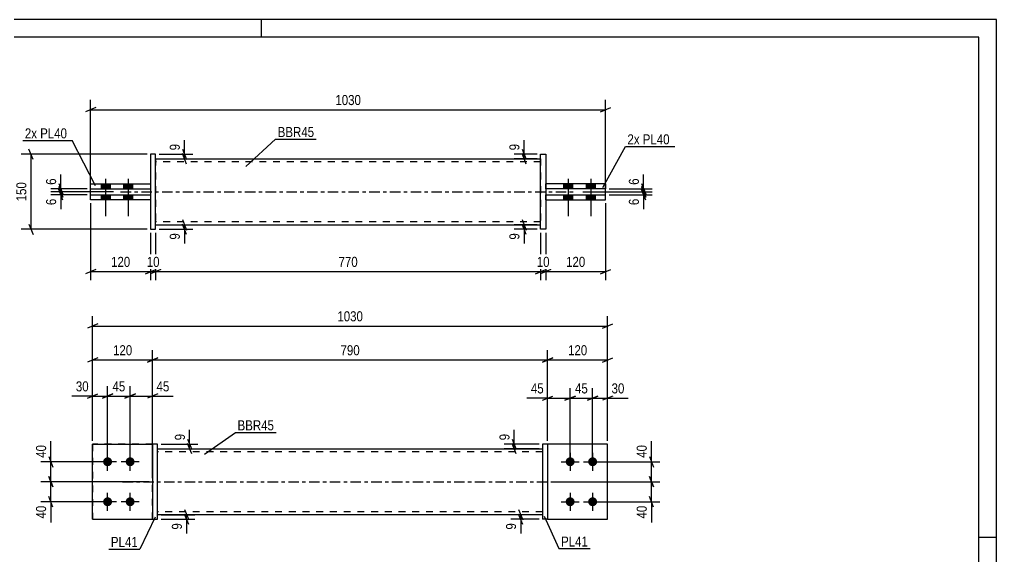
# Model space of a CAD drawing. Header units: millimetres. Extents: x 0 to 420, y 0 to 297.
# Drawn here: x 140.9 to 420, y 143.6 to 297 of the extents above; entities that cross this region are included whole.
import ezdxf

# ---------------------------------------------------------------- set-up
doc = ezdxf.new("R2010")
doc.units = ezdxf.units.MM
doc.linetypes.add('DXK_LINE_DOT2', pattern=[3.9198, 1.9599, -1.9599])
doc.linetypes.add('DXK_LINE_DOT3', pattern=[5.9187, 2.979, -0.9799, 0.9799, -0.9799])
doc.styles.add('Arial Narrow', font='ARIALN.TTF', dxfattribs={"height": 0.2})

# ---------------------------------------------------------------- blocks, each defined once
blk = doc.blocks.new('Unknown-581633246-1163')
at = {"color": 5, "linetype": 'Continuous'}
for p, q in [((420, 297), (0, 297)), ((210, 292), (210, 297)), ((420, 0), (420, 297)), ((415, 292), (5, 292)), ((415, 5), (415, 292)), ((420, 149), (415, 149))]:
    blk.add_line(p, q, dxfattribs=at)
blk = doc.blocks.new('Part-581633246-1810 - 1791')
at = {"color": 2, "linetype": 'Continuous'}
for p, q in [((180.37, 174.37), (290.36, 174.37)), ((290.36, 155.51), (180.37, 155.51))]:
    blk.add_line(p, q, dxfattribs=at)
at = {"color": 7, "linetype": 'DXK_LINE_DOT2'}
for p, q in [((180.37, 155.51), (180.37, 174.37)), ((290.36, 173.51), (180.37, 173.51)), ((290.36, 174.37), (290.36, 155.51)), ((290.36, 156.37), (180.37, 156.37))]:
    blk.add_line(p, q, dxfattribs=at)
at = {"color": 7, "linetype": 'DXK_LINE_DOT3'}
blk.add_line((170.37, 164.94), (300.36, 164.94), dxfattribs=at)
blk = doc.blocks.new('Part-581633246-1798 - 1791')
at = {"color": 7, "linetype": 'DXK_LINE_DOT2'}
for p, q in [((308.93, 175.65), (291.79, 175.65)), ((291.79, 175.65), (291.79, 154.22)), ((308.93, 154.22), (308.93, 175.65)), ((291.79, 154.22), (308.93, 154.22))]:
    blk.add_line(p, q, dxfattribs=at)
blk = doc.blocks.new('Part-581633246-1815 - 1791')
at = {"color": 2, "linetype": 'Continuous'}
for p, q in [((308.93, 175.65), (291.79, 175.65)), ((308.93, 154.22), (308.93, 175.65)), ((291.79, 154.22), (308.93, 154.22))]:
    blk.add_line(p, q, dxfattribs=at)
at = {"color": 7, "linetype": 'DXK_LINE_DOT2'}
blk.add_line((291.79, 175.65), (291.79, 154.22), dxfattribs=at)
blk = doc.blocks.new('Bolt-581633246-1799 - 1791')
at = {"linetype": 'Continuous'}
for points in [[(166.08, 169.37, -1), (166.08, 171.94, -1)], [(172.51, 169.37, -1), (172.51, 171.94, -1)], [(166.08, 157.94, -1), (166.08, 160.51, -1)], [(172.51, 157.94, -1), (172.51, 160.51, -1)]]:
    blk.add_hatch(color=1, dxfattribs=at).paths.add_polyline_path(points)
at = {"color": 1, "linetype": 'Continuous'}
for p, q in [((166.08, 168.08), (166.08, 173.22)), ((172.51, 168.08), (172.51, 173.22)), ((168.65, 170.65), (163.51, 170.65)), ((175.08, 170.65), (169.94, 170.65)), ((168.65, 159.22), (163.51, 159.22)), ((166.08, 156.65), (166.08, 161.79)), ((175.08, 159.22), (169.94, 159.22)), ((172.51, 156.65), (172.51, 161.79))]:
    blk.add_line(p, q, dxfattribs=at)
blk = doc.blocks.new('Bolt-581633246-1800 - 1791')
at = {"linetype": 'Continuous'}
for points in [[(298.21, 171.94, -1), (298.21, 169.37, -1)], [(304.64, 171.94, -1), (304.64, 169.37, -1)], [(298.21, 160.51, -1), (298.21, 157.94, -1)], [(304.64, 160.51, -1), (304.64, 157.94, -1)]]:
    blk.add_hatch(color=1, dxfattribs=at).paths.add_polyline_path(points)
at = {"color": 1, "linetype": 'Continuous'}
for p, q in [((298.21, 173.22), (298.21, 168.08)), ((304.64, 173.22), (304.64, 168.08)), ((295.64, 170.65), (300.79, 170.65)), ((302.07, 170.65), (307.21, 170.65)), ((295.64, 159.22), (300.79, 159.22)), ((298.21, 161.79), (298.21, 156.65)), ((302.07, 159.22), (307.21, 159.22)), ((304.64, 161.79), (304.64, 156.65))]:
    blk.add_line(p, q, dxfattribs=at)
blk = doc.blocks.new('Part-581633246-1820 - 1791')
at = {"color": 2, "linetype": 'Continuous'}
for p, q in [((180.37, 175.65), (178.94, 175.65)), ((178.94, 175.65), (178.94, 154.22)), ((180.37, 154.22), (180.37, 175.65)), ((178.94, 154.22), (180.37, 154.22))]:
    blk.add_line(p, q, dxfattribs=at)
blk = doc.blocks.new('Part-581633246-1825 - 1791')
at = {"color": 7, "linetype": 'DXK_LINE_DOT2'}
for p, q in [((178.94, 175.65), (161.8, 175.65)), ((161.8, 175.65), (161.8, 154.22)), ((178.94, 154.22), (178.94, 175.65)), ((161.8, 154.22), (178.94, 154.22))]:
    blk.add_line(p, q, dxfattribs=at)
blk = doc.blocks.new('Part-581633246-1830 - 1791')
at = {"color": 2, "linetype": 'Continuous'}
for p, q in [((161.8, 154.22), (161.8, 175.65)), ((161.8, 175.65), (178.94, 175.65)), ((161.8, 154.22), (178.94, 154.22))]:
    blk.add_line(p, q, dxfattribs=at)
at = {"color": 7, "linetype": 'DXK_LINE_DOT2'}
blk.add_line((178.94, 154.22), (178.94, 175.65), dxfattribs=at)
blk = doc.blocks.new('Part-581633246-1835 - 1791')
at = {"color": 2, "linetype": 'Continuous'}
for p, q in [((291.79, 175.65), (290.36, 175.65)), ((290.36, 175.65), (290.36, 154.22)), ((291.79, 175.65), (291.79, 154.22)), ((291.79, 154.22), (290.36, 154.22))]:
    blk.add_line(p, q, dxfattribs=at)
blk = doc.blocks.new('Part-581633246-2156 - 2128')
at = {"color": 2, "linetype": 'Continuous'}
for p, q in [((179.8, 257.22), (289.79, 257.22)), ((179.8, 238.36), (289.79, 238.36))]:
    blk.add_line(p, q, dxfattribs=at)
at = {"color": 7, "linetype": 'DXK_LINE_DOT2'}
for p, q in [((179.8, 257.22), (179.8, 238.36)), ((289.79, 257.22), (289.79, 238.36)), ((289.79, 256.36), (179.8, 256.36)), ((289.79, 239.22), (179.8, 239.22))]:
    blk.add_line(p, q, dxfattribs=at)
at = {"color": 7, "linetype": 'DXK_LINE_DOT3'}
blk.add_line((169.8, 247.79), (299.79, 247.79), dxfattribs=at)
blk = doc.blocks.new('Part-581633246-2140 - 2128')
at = {"color": 2, "linetype": 'Continuous'}
for p, q in [((179.8, 258.5), (178.37, 258.5)), ((178.37, 258.5), (178.37, 237.07)), ((179.8, 237.07), (179.8, 258.5)), ((178.37, 237.07), (179.8, 237.07))]:
    blk.add_line(p, q, dxfattribs=at)
blk = doc.blocks.new('Part-581633246-2150 - 2128')
at = {"color": 2, "linetype": 'Continuous'}
for p, q in [((161.23, 246.93), (178.37, 246.93)), ((161.23, 245.5), (161.23, 246.93)), ((178.37, 246.93), (178.37, 245.5)), ((178.37, 245.5), (161.23, 245.5))]:
    blk.add_line(p, q, dxfattribs=at)
blk = doc.blocks.new('Part-581633246-2134 - 2128')
at = {"color": 2, "linetype": 'Continuous'}
for p, q in [((291.22, 245.5), (291.22, 246.93)), ((291.22, 246.93), (308.36, 246.93)), ((308.36, 245.5), (308.36, 246.93)), ((291.22, 245.5), (308.36, 245.5))]:
    blk.add_line(p, q, dxfattribs=at)
blk = doc.blocks.new('Part-581633246-2139 - 2128')
at = {"color": 2, "linetype": 'Continuous'}
for p, q in [((308.36, 250.07), (291.22, 250.07)), ((291.22, 248.65), (291.22, 250.07)), ((308.36, 248.65), (291.22, 248.65)), ((308.36, 250.07), (308.36, 248.65))]:
    blk.add_line(p, q, dxfattribs=at)
blk = doc.blocks.new('Part-581633246-2145 - 2128')
at = {"color": 2, "linetype": 'Continuous'}
for p, q in [((161.23, 248.65), (161.23, 250.07)), ((161.23, 250.07), (178.37, 250.07)), ((161.23, 248.65), (178.37, 248.65)), ((178.37, 250.07), (178.37, 248.65))]:
    blk.add_line(p, q, dxfattribs=at)
blk = doc.blocks.new('Part-581633246-2151 - 2128')
at = {"color": 2, "linetype": 'Continuous'}
for p, q in [((289.79, 237.07), (289.79, 258.5)), ((289.79, 258.5), (291.22, 258.5)), ((291.22, 258.5), (291.22, 237.07)), ((291.22, 237.07), (289.79, 237.07))]:
    blk.add_line(p, q, dxfattribs=at)
blk = doc.blocks.new('Bolt-581633246-2157 - 2128')
at = {"linetype": 'Continuous'}
for points in [[(298.93, 250.07), (296.36, 250.07), (296.36, 248.65), (298.93, 248.65)], [(298.93, 250.07), (296.36, 250.07), (296.36, 248.65), (298.93, 248.65)], [(305.36, 250.07), (302.79, 250.07), (302.79, 248.65), (305.36, 248.65)], [(305.36, 250.07), (302.79, 250.07), (302.79, 248.65), (305.36, 248.65)], [(298.93, 246.93), (296.36, 246.93), (296.36, 245.5), (298.93, 245.5)], [(298.93, 246.93), (296.36, 246.93), (296.36, 245.5), (298.93, 245.5)], [(305.36, 246.93), (302.79, 246.93), (302.79, 245.5), (305.36, 245.5)], [(305.36, 246.93), (302.79, 246.93), (302.79, 245.5), (305.36, 245.5)]]:
    blk.add_hatch(color=1, dxfattribs=at).paths.add_polyline_path(points)
at = {"color": 1, "linetype": 'Continuous'}
for p, q in [((297.65, 251.5), (297.65, 240.79)), ((297.65, 251.5), (297.65, 240.79)), ((304.08, 251.5), (304.08, 240.79)), ((304.08, 251.5), (304.08, 240.79)), ((296.36, 250.07), (296.36, 248.65)), ((296.36, 250.07), (296.36, 248.65)), ((298.93, 250.07), (298.93, 248.65)), ((298.93, 250.07), (298.93, 248.65)), ((302.79, 250.07), (302.79, 248.65)), ((302.79, 250.07), (302.79, 248.65)), ((305.36, 250.07), (305.36, 248.65)), ((305.36, 250.07), (305.36, 248.65)), ((296.36, 246.93), (296.36, 245.5)), ((296.36, 246.93), (296.36, 245.5)), ((298.93, 246.93), (298.93, 245.5)), ((298.93, 246.93), (298.93, 245.5)), ((302.79, 246.93), (302.79, 245.5)), ((302.79, 246.93), (302.79, 245.5)), ((305.36, 246.93), (305.36, 245.5)), ((305.36, 246.93), (305.36, 245.5))]:
    blk.add_line(p, q, dxfattribs=at)
blk = doc.blocks.new('Bolt-581633246-2158 - 2128')
at = {"linetype": 'Continuous'}
for points in [[(164.23, 248.65), (166.8, 248.65), (166.8, 250.07), (164.23, 250.07)], [(164.23, 248.65), (166.8, 248.65), (166.8, 250.07), (164.23, 250.07)], [(170.66, 248.65), (173.23, 248.65), (173.23, 250.07), (170.66, 250.07)], [(170.66, 248.65), (173.23, 248.65), (173.23, 250.07), (170.66, 250.07)], [(164.23, 245.5), (166.8, 245.5), (166.8, 246.93), (164.23, 246.93)], [(164.23, 245.5), (166.8, 245.5), (166.8, 246.93), (164.23, 246.93)], [(170.66, 245.5), (173.23, 245.5), (173.23, 246.93), (170.66, 246.93)], [(170.66, 245.5), (173.23, 245.5), (173.23, 246.93), (170.66, 246.93)]]:
    blk.add_hatch(color=1, dxfattribs=at).paths.add_polyline_path(points)
at = {"color": 1, "linetype": 'Continuous'}
for p, q in [((165.51, 251.5), (165.51, 240.79)), ((165.51, 251.5), (165.51, 240.79)), ((171.94, 251.5), (171.94, 240.79)), ((171.94, 251.5), (171.94, 240.79)), ((164.23, 250.07), (164.23, 248.65)), ((164.23, 250.07), (164.23, 248.65)), ((166.8, 250.07), (166.8, 248.65)), ((166.8, 250.07), (166.8, 248.65)), ((170.66, 250.07), (170.66, 248.65)), ((170.66, 250.07), (170.66, 248.65)), ((173.23, 250.07), (173.23, 248.65)), ((173.23, 250.07), (173.23, 248.65)), ((164.23, 246.93), (164.23, 245.5)), ((164.23, 246.93), (164.23, 245.5)), ((166.8, 246.93), (166.8, 245.5)), ((166.8, 246.93), (166.8, 245.5)), ((170.66, 246.93), (170.66, 245.5)), ((170.66, 246.93), (170.66, 245.5)), ((173.23, 246.93), (173.23, 245.5)), ((173.23, 246.93), (173.23, 245.5))]:
    blk.add_line(p, q, dxfattribs=at)
blk = doc.blocks.new('StraightDimension-581633246-1869 - 1791')
at = {"color": 7, "linetype": 'Continuous'}
for p, q in [((177.94, 164.94), (147, 164.94)), ((149.25, 166.44), (150.45, 163.44)), ((149.85, 159.22), (149.85, 164.94)), ((165.08, 159.22), (147, 159.22)), ((150.45, 157.72), (149.25, 160.72))]:
    blk.add_line(p, q, dxfattribs=at)
at = {"color": 0}
blk.add_wipeout([(149.1, 158.7), (144.9, 158.7), (144.9, 153.84), (149.1, 153.84)], dxfattribs=at)
at = {"color": 7, "linetype": 'Continuous'}
blk.add_line((149.85, 159.22), (149.85, 153.32), dxfattribs=at)
blk.add_line((149.85, 159.22), (149.85, 153.32), dxfattribs=at)
at = {"color": 3, "style": 'Arial Narrow'}
blk.add_text('40', height=2.863, rotation=90.0002, dxfattribs=at).set_placement((148.5, 154.44))
blk = doc.blocks.new('StraightDimension-581633246-2023 - 1791')
at = {"color": 7, "linetype": 'Continuous'}
for p, q in [((161.8, 176.65), (161.8, 212.28)), ((308.93, 176.65), (308.93, 212.28)), ((163.3, 210.03), (160.3, 208.83)), ((161.8, 209.43), (308.93, 209.43)), ((307.43, 208.83), (310.43, 210.03))]:
    blk.add_line(p, q, dxfattribs=at)
at = {"color": 0}
blk.add_wipeout([(239.62, 210.18), (239.62, 214.38), (231.11, 214.38), (231.11, 210.18)], dxfattribs=at)
at = {"color": 3, "style": 'Arial Narrow'}
blk.add_text('1030', height=2.863, dxfattribs=at).set_placement((231.71, 210.78))
blk = doc.blocks.new('StraightDimension-581633246-2072 - 1791')
at = {"color": 7, "linetype": 'Continuous'}
for p, q in [((304.64, 171.65), (304.64, 191.68)), ((308.93, 176.65), (308.93, 191.68)), ((303.14, 188.23), (306.14, 189.43)), ((304.64, 188.83), (308.93, 188.83)), ((310.43, 189.43), (307.43, 188.23))]:
    blk.add_line(p, q, dxfattribs=at)
at = {"color": 0}
blk.add_wipeout([(314.31, 189.58), (314.31, 193.78), (309.45, 193.78), (309.45, 189.58)], dxfattribs=at)
at = {"color": 7, "linetype": 'Continuous'}
blk.add_line((308.93, 188.83), (314.83, 188.83), dxfattribs=at)
blk.add_line((308.93, 188.83), (314.83, 188.83), dxfattribs=at)
at = {"color": 3, "style": 'Arial Narrow'}
blk.add_text('30', height=2.863, dxfattribs=at).set_placement((310.05, 190.18))
blk = doc.blocks.new('StraightDimension-581633246-2013 - 1791')
at = {"color": 7, "linetype": 'Continuous'}
for p, q in [((292.79, 164.94), (323.84, 164.94)), ((320.84, 166.44), (322.04, 163.44)), ((321.44, 159.22), (321.44, 164.94)), ((305.64, 159.22), (323.84, 159.22)), ((322.04, 157.72), (320.84, 160.72))]:
    blk.add_line(p, q, dxfattribs=at)
at = {"color": 0}
blk.add_wipeout([(320.69, 158.7), (316.49, 158.7), (316.49, 153.84), (320.69, 153.84)], dxfattribs=at)
at = {"color": 7, "linetype": 'Continuous'}
blk.add_line((321.44, 159.22), (321.44, 153.32), dxfattribs=at)
blk.add_line((321.44, 159.22), (321.44, 153.32), dxfattribs=at)
at = {"color": 3, "style": 'Arial Narrow'}
blk.add_text('40', height=2.863, rotation=90.0002, dxfattribs=at).set_placement((320.09, 154.44))
blk = doc.blocks.new('StraightDimension-581633246-1878 - 1791')
at = {"color": 7, "linetype": 'Continuous'}
for p, q in [((165.08, 170.65), (147, 170.65)), ((149.25, 172.15), (150.45, 169.15)), ((149.85, 164.94), (149.85, 170.65)), ((177.94, 164.94), (147, 164.94)), ((150.45, 163.44), (149.25, 166.44))]:
    blk.add_line(p, q, dxfattribs=at)
at = {"color": 0}
blk.add_wipeout([(149.1, 176.03), (144.9, 176.03), (144.9, 171.18), (149.1, 171.18)], dxfattribs=at)
at = {"color": 7, "linetype": 'Continuous'}
blk.add_line((149.85, 170.65), (149.85, 176.56), dxfattribs=at)
blk.add_line((149.85, 170.65), (149.85, 176.56), dxfattribs=at)
at = {"color": 3, "style": 'Arial Narrow'}
blk.add_text('40', height=2.863, rotation=90.0002, dxfattribs=at).set_placement((148.5, 171.78))
blk = doc.blocks.new('StraightDimension-581633246-1842 - 1791')
at = {"color": 7, "linetype": 'Continuous'}
for p, q in [((281.63, 177.15), (282.83, 174.15)), ((282.83, 172.87), (281.63, 175.87)), ((289.36, 175.65), (279.38, 175.65)), ((289.36, 174.37), (279.38, 174.37)), ((282.23, 174.37), (282.23, 175.65))]:
    blk.add_line(p, q, dxfattribs=at)
at = {"color": 0}
blk.add_wipeout([(281.48, 179.21), (277.28, 179.21), (277.28, 176.18), (281.48, 176.18)], dxfattribs=at)
at = {"color": 7, "linetype": 'Continuous'}
blk.add_line((282.23, 175.65), (282.23, 179.73), dxfattribs=at)
blk.add_line((282.23, 175.65), (282.23, 179.73), dxfattribs=at)
at = {"color": 3, "style": 'Arial Narrow'}
blk.add_text('9', height=2.86, rotation=90.0002, dxfattribs=at).set_placement((280.88, 176.78))
blk = doc.blocks.new('StraightDimension-581633246-2043 - 1791')
at = {"color": 7, "linetype": 'Continuous'}
for p, q in [((291.79, 176.65), (291.79, 191.68)), ((298.21, 171.65), (298.21, 191.68)), ((290.29, 188.23), (293.29, 189.43)), ((291.79, 188.83), (298.21, 188.83)), ((299.71, 189.43), (296.71, 188.23))]:
    blk.add_line(p, q, dxfattribs=at)
at = {"color": 0}
blk.add_wipeout([(291.26, 189.58), (291.26, 193.78), (286.4, 193.78), (286.4, 189.58)], dxfattribs=at)
at = {"color": 7, "linetype": 'Continuous'}
blk.add_line((291.79, 188.83), (285.88, 188.83), dxfattribs=at)
blk.add_line((291.79, 188.83), (285.88, 188.83), dxfattribs=at)
at = {"color": 3, "style": 'Arial Narrow'}
blk.add_text('45', height=2.863, dxfattribs=at).set_placement((287, 190.18))
blk = doc.blocks.new('StraightDimension-581633246-1851 - 1791')
at = {"color": 7, "linetype": 'Continuous'}
for p, q in [((283.5, 157.01), (284.7, 154.01)), ((289.36, 155.51), (281.25, 155.51)), ((289.36, 154.22), (281.25, 154.22)), ((284.7, 152.72), (283.5, 155.72)), ((284.1, 154.22), (284.1, 155.51))]:
    blk.add_line(p, q, dxfattribs=at)
at = {"color": 0}
blk.add_wipeout([(283.35, 153.7), (279.15, 153.7), (279.15, 150.67), (283.35, 150.67)], dxfattribs=at)
at = {"color": 7, "linetype": 'Continuous'}
blk.add_line((284.1, 154.22), (284.1, 150.15), dxfattribs=at)
blk.add_line((284.1, 154.22), (284.1, 150.15), dxfattribs=at)
at = {"color": 3, "style": 'Arial Narrow'}
blk.add_text('9', height=2.86, rotation=90.0002, dxfattribs=at).set_placement((282.75, 151.27))
blk = doc.blocks.new('StraightDimension-581633246-1988 - 1791')
at = {"color": 7, "linetype": 'Continuous'}
for p, q in [((161.8, 176.65), (161.8, 202.58)), ((178.94, 165.94), (178.94, 202.58)), ((163.3, 200.33), (160.3, 199.13)), ((161.8, 199.73), (178.94, 199.73)), ((177.44, 199.13), (180.44, 200.33))]:
    blk.add_line(p, q, dxfattribs=at)
at = {"color": 0}
blk.add_wipeout([(173.71, 200.48), (173.71, 204.68), (167.03, 204.68), (167.03, 200.48)], dxfattribs=at)
at = {"color": 3, "style": 'Arial Narrow'}
blk.add_text('120', height=2.863, dxfattribs=at).set_placement((167.63, 201.08))
blk = doc.blocks.new('StraightDimension-581633246-1924 - 1791')
at = {"color": 7, "linetype": 'Continuous'}
for p, q in [((164.58, 188.81), (167.58, 190.01)), ((166.08, 171.65), (166.08, 192.26)), ((174.01, 190.01), (171.01, 188.81)), ((172.51, 171.65), (172.51, 192.26)), ((166.08, 189.41), (172.51, 189.41))]:
    blk.add_line(p, q, dxfattribs=at)
at = {"color": 0}
blk.add_wipeout([(171.72, 190.16), (171.72, 194.36), (166.87, 194.36), (166.87, 190.16)], dxfattribs=at)
at = {"color": 3, "style": 'Arial Narrow'}
blk.add_text('45', height=2.863, dxfattribs=at).set_placement((167.47, 190.76))
blk = doc.blocks.new('StraightDimension-581633246-1860 - 1791')
at = {"color": 7, "linetype": 'Continuous'}
for p, q in [((188.04, 157.01), (189.24, 154.01)), ((181.37, 155.51), (191.04, 155.51)), ((181.37, 154.22), (191.04, 154.22)), ((189.24, 152.72), (188.04, 155.72)), ((188.64, 154.22), (188.64, 155.51))]:
    blk.add_line(p, q, dxfattribs=at)
at = {"color": 0}
blk.add_wipeout([(187.89, 153.7), (183.69, 153.7), (183.69, 150.67), (187.89, 150.67)], dxfattribs=at)
at = {"color": 7, "linetype": 'Continuous'}
blk.add_line((188.64, 154.22), (188.64, 150.15), dxfattribs=at)
blk.add_line((188.64, 154.22), (188.64, 150.15), dxfattribs=at)
at = {"color": 3, "style": 'Arial Narrow'}
blk.add_text('9', height=2.86, rotation=90.0002, dxfattribs=at).set_placement((187.29, 151.27))
blk = doc.blocks.new('StraightDimension-581633246-1908 - 1791')
at = {"color": 7, "linetype": 'Continuous'}
for p, q in [((171.01, 188.81), (174.01, 190.01)), ((172.51, 171.65), (172.51, 192.26)), ((180.44, 190.01), (177.44, 188.81)), ((178.94, 176.65), (178.94, 192.26)), ((172.51, 189.41), (178.94, 189.41))]:
    blk.add_line(p, q, dxfattribs=at)
at = {"color": 0}
blk.add_wipeout([(184.32, 190.16), (184.32, 194.36), (179.46, 194.36), (179.46, 190.16)], dxfattribs=at)
at = {"color": 7, "linetype": 'Continuous'}
blk.add_line((178.94, 189.41), (184.85, 189.41), dxfattribs=at)
blk.add_line((178.94, 189.41), (184.85, 189.41), dxfattribs=at)
at = {"color": 3, "style": 'Arial Narrow'}
blk.add_text('45', height=2.863, dxfattribs=at).set_placement((180.06, 190.76))
blk = doc.blocks.new('StraightDimension-581633246-1937 - 1791')
at = {"color": 7, "linetype": 'Continuous'}
for p, q in [((160.3, 188.81), (163.3, 190.01)), ((161.8, 176.65), (161.8, 192.26)), ((167.58, 190.01), (164.58, 188.81)), ((166.08, 171.65), (166.08, 192.26)), ((161.8, 189.41), (166.08, 189.41))]:
    blk.add_line(p, q, dxfattribs=at)
at = {"color": 0}
blk.add_wipeout([(161.27, 190.16), (161.27, 194.36), (156.41, 194.36), (156.41, 190.16)], dxfattribs=at)
at = {"color": 7, "linetype": 'Continuous'}
blk.add_line((161.8, 189.41), (155.89, 189.41), dxfattribs=at)
blk.add_line((161.8, 189.41), (155.89, 189.41), dxfattribs=at)
at = {"color": 3, "style": 'Arial Narrow'}
blk.add_text('30', height=2.863, dxfattribs=at).set_placement((157.01, 190.76))
blk = doc.blocks.new('StraightDimension-581633246-2059 - 1791')
at = {"color": 7, "linetype": 'Continuous'}
for p, q in [((298.21, 171.65), (298.21, 191.68)), ((304.64, 171.65), (304.64, 191.68)), ((296.71, 188.23), (299.71, 189.43)), ((298.21, 188.83), (304.64, 188.83)), ((306.14, 189.43), (303.14, 188.23))]:
    blk.add_line(p, q, dxfattribs=at)
at = {"color": 0}
blk.add_wipeout([(303.86, 189.58), (303.86, 193.78), (299, 193.78), (299, 189.58)], dxfattribs=at)
at = {"color": 3, "style": 'Arial Narrow'}
blk.add_text('45', height=2.863, dxfattribs=at).set_placement((299.6, 190.18))
blk = doc.blocks.new('StraightDimension-581633246-1954 - 1791')
at = {"color": 7, "linetype": 'Continuous'}
for p, q in [((291.79, 176.65), (291.79, 202.58)), ((308.93, 176.65), (308.93, 202.58)), ((293.29, 200.33), (290.29, 199.13)), ((291.79, 199.73), (308.93, 199.73)), ((307.43, 199.13), (310.43, 200.33))]:
    blk.add_line(p, q, dxfattribs=at)
at = {"color": 0}
blk.add_wipeout([(303.7, 200.48), (303.7, 204.68), (297.01, 204.68), (297.01, 200.48)], dxfattribs=at)
at = {"color": 3, "style": 'Arial Narrow'}
blk.add_text('120', height=2.863, dxfattribs=at).set_placement((297.61, 201.08))
blk = doc.blocks.new('StraightDimension-581633246-1973 - 1791')
at = {"color": 7, "linetype": 'Continuous'}
for p, q in [((178.94, 165.94), (178.94, 202.58)), ((291.79, 176.65), (291.79, 202.58)), ((180.44, 200.33), (177.44, 199.13)), ((178.94, 199.73), (291.79, 199.73)), ((290.29, 199.13), (293.29, 200.33))]:
    blk.add_line(p, q, dxfattribs=at)
at = {"color": 0}
blk.add_wipeout([(238.7, 200.48), (238.7, 204.68), (232.02, 204.68), (232.02, 200.48)], dxfattribs=at)
at = {"color": 3, "style": 'Arial Narrow'}
blk.add_text('790', height=2.863, dxfattribs=at).set_placement((232.62, 201.08))
blk = doc.blocks.new('StraightDimension-581633246-2004 - 1791')
at = {"color": 7, "linetype": 'Continuous'}
for p, q in [((305.64, 170.65), (323.84, 170.65)), ((320.84, 172.15), (322.04, 169.15)), ((321.44, 164.94), (321.44, 170.65)), ((292.79, 164.94), (323.84, 164.94)), ((322.04, 163.44), (320.84, 166.44))]:
    blk.add_line(p, q, dxfattribs=at)
at = {"color": 0}
blk.add_wipeout([(320.69, 176.03), (316.49, 176.03), (316.49, 171.18), (320.69, 171.18)], dxfattribs=at)
at = {"color": 7, "linetype": 'Continuous'}
blk.add_line((321.44, 170.65), (321.44, 176.56), dxfattribs=at)
blk.add_line((321.44, 170.65), (321.44, 176.56), dxfattribs=at)
at = {"color": 3, "style": 'Arial Narrow'}
blk.add_text('40', height=2.863, rotation=90.0002, dxfattribs=at).set_placement((320.09, 171.78))
blk = doc.blocks.new('StraightDimension-581633246-2089 - 1791')
at = {"color": 7, "linetype": 'Continuous'}
for p, q in [((188.9, 177.15), (190.1, 174.15)), ((190.1, 172.87), (188.9, 175.87)), ((181.37, 175.65), (191.9, 175.65)), ((181.37, 174.37), (191.9, 174.37)), ((189.5, 174.37), (189.5, 175.65))]:
    blk.add_line(p, q, dxfattribs=at)
at = {"color": 0}
blk.add_wipeout([(188.75, 179.21), (184.55, 179.21), (184.55, 176.18), (188.75, 176.18)], dxfattribs=at)
at = {"color": 7, "linetype": 'Continuous'}
blk.add_line((189.5, 175.65), (189.5, 179.73), dxfattribs=at)
blk.add_line((189.5, 175.65), (189.5, 179.73), dxfattribs=at)
at = {"color": 3, "style": 'Arial Narrow'}
blk.add_text('9', height=2.86, rotation=90.0002, dxfattribs=at).set_placement((188.15, 176.78))
blk = doc.blocks.new('StraightDimension-581633246-2214 - 2128')
at = {"color": 7, "linetype": 'Continuous'}
for p, q in [((187.44, 260), (188.64, 257)), ((180.8, 258.5), (190.44, 258.5)), ((180.8, 257.22), (190.44, 257.22)), ((188.64, 255.72), (187.44, 258.72)), ((188.04, 257.22), (188.04, 258.5))]:
    blk.add_line(p, q, dxfattribs=at)
at = {"color": 0}
blk.add_wipeout([(187.29, 262.06), (183.09, 262.06), (183.09, 259.03), (187.29, 259.03)], dxfattribs=at)
at = {"color": 7, "linetype": 'Continuous'}
blk.add_line((188.04, 258.5), (188.04, 262.58), dxfattribs=at)
blk.add_line((188.04, 258.5), (188.04, 262.58), dxfattribs=at)
at = {"color": 3, "style": 'Arial Narrow'}
blk.add_text('9', height=2.86, rotation=90.0002, dxfattribs=at).set_placement((186.69, 259.63))
blk = doc.blocks.new('StraightDimension-581633246-2273 - 2128')
at = {"color": 7, "linetype": 'Continuous'}
for p, q in [((179.8, 236.07), (179.8, 222.58)), ((289.79, 236.07), (289.79, 222.58)), ((181.3, 225.58), (178.3, 224.38)), ((179.8, 224.98), (289.79, 224.98)), ((288.29, 224.38), (291.29, 225.58))]:
    blk.add_line(p, q, dxfattribs=at)
at = {"color": 0}
blk.add_wipeout([(238.14, 225.73), (238.14, 229.93), (231.45, 229.93), (231.45, 225.73)], dxfattribs=at)
at = {"color": 3, "style": 'Arial Narrow'}
blk.add_text('770', height=2.863, dxfattribs=at).set_placement((232.05, 226.33))
blk = doc.blocks.new('StraightDimension-581633246-2162 - 2128')
at = {"color": 7, "linetype": 'Continuous'}
for p, q in [((160.23, 248.65), (149.86, 248.65)), ((152.11, 250.15), (153.31, 247.15)), ((153.31, 246.29), (152.11, 249.29)), ((152.71, 247.79), (152.71, 248.65)), ((167.73, 247.79), (149.86, 247.79))]:
    blk.add_line(p, q, dxfattribs=at)
at = {"color": 0}
blk.add_wipeout([(151.96, 252.2), (147.76, 252.2), (147.76, 249.17), (151.96, 249.17)], dxfattribs=at)
at = {"color": 7, "linetype": 'Continuous'}
blk.add_line((152.71, 248.65), (152.71, 252.72), dxfattribs=at)
blk.add_line((152.71, 248.65), (152.71, 252.72), dxfattribs=at)
at = {"color": 3, "style": 'Arial Narrow'}
blk.add_text('6', height=2.86, rotation=90.0002, dxfattribs=at).set_placement((151.36, 249.77))
blk = doc.blocks.new('StraightDimension-581633246-2174 - 2128')
at = {"color": 7, "linetype": 'Continuous'}
for p, q in [((152.11, 249.29), (153.31, 246.29)), ((153.31, 245.43), (152.11, 248.43)), ((167.73, 247.79), (149.86, 247.79)), ((160.23, 246.93), (149.86, 246.93)), ((152.71, 246.93), (152.71, 247.79))]:
    blk.add_line(p, q, dxfattribs=at)
at = {"color": 0}
blk.add_wipeout([(151.96, 246.41), (147.76, 246.41), (147.76, 243.38), (151.96, 243.38)], dxfattribs=at)
at = {"color": 7, "linetype": 'Continuous'}
blk.add_line((152.71, 246.93), (152.71, 242.85), dxfattribs=at)
blk.add_line((152.71, 246.93), (152.71, 242.85), dxfattribs=at)
at = {"color": 3, "style": 'Arial Narrow'}
blk.add_text('6', height=2.86, rotation=90.0002, dxfattribs=at).set_placement((151.36, 243.98))
blk = doc.blocks.new('StraightDimension-581633246-2185 - 2128')
at = {"color": 7, "linetype": 'Continuous'}
for p, q in [((284.46, 260), (285.66, 257)), ((288.79, 258.5), (282.21, 258.5)), ((288.79, 257.22), (282.21, 257.22)), ((285.66, 255.72), (284.46, 258.72)), ((285.06, 257.22), (285.06, 258.5))]:
    blk.add_line(p, q, dxfattribs=at)
at = {"color": 0}
blk.add_wipeout([(284.31, 262.06), (280.11, 262.06), (280.11, 259.03), (284.31, 259.03)], dxfattribs=at)
at = {"color": 7, "linetype": 'Continuous'}
blk.add_line((285.06, 258.5), (285.06, 262.58), dxfattribs=at)
blk.add_line((285.06, 258.5), (285.06, 262.58), dxfattribs=at)
at = {"color": 3, "style": 'Arial Narrow'}
blk.add_text('9', height=2.86, rotation=90.0002, dxfattribs=at).set_placement((283.71, 259.63))
blk = doc.blocks.new('StraightDimension-581633246-2196 - 2128')
at = {"color": 7, "linetype": 'Continuous'}
for p, q in [((309.36, 248.65), (321.6, 248.65)), ((318.6, 250.15), (319.8, 247.15)), ((319.8, 246.29), (318.6, 249.29)), ((319.2, 247.79), (319.2, 248.65)), ((301.86, 247.79), (321.6, 247.79))]:
    blk.add_line(p, q, dxfattribs=at)
at = {"color": 0}
blk.add_wipeout([(318.45, 252.2), (314.25, 252.2), (314.25, 249.17), (318.45, 249.17)], dxfattribs=at)
at = {"color": 7, "linetype": 'Continuous'}
blk.add_line((319.2, 248.65), (319.2, 252.72), dxfattribs=at)
blk.add_line((319.2, 248.65), (319.2, 252.72), dxfattribs=at)
at = {"color": 3, "style": 'Arial Narrow'}
blk.add_text('6', height=2.86, rotation=90.0002, dxfattribs=at).set_placement((317.85, 249.77))
blk = doc.blocks.new('StraightDimension-581633246-2205 - 2128')
at = {"color": 7, "linetype": 'Continuous'}
for p, q in [((318.6, 249.29), (319.8, 246.29)), ((319.8, 245.43), (318.6, 248.43)), ((301.86, 247.79), (321.6, 247.79)), ((309.36, 246.93), (321.6, 246.93)), ((319.2, 246.93), (319.2, 247.79))]:
    blk.add_line(p, q, dxfattribs=at)
at = {"color": 0}
blk.add_wipeout([(318.45, 246.41), (314.25, 246.41), (314.25, 243.38), (318.45, 243.38)], dxfattribs=at)
at = {"color": 7, "linetype": 'Continuous'}
blk.add_line((319.2, 246.93), (319.2, 242.85), dxfattribs=at)
blk.add_line((319.2, 246.93), (319.2, 242.85), dxfattribs=at)
at = {"color": 3, "style": 'Arial Narrow'}
blk.add_text('6', height=2.86, rotation=90.0002, dxfattribs=at).set_placement((317.85, 243.98))
blk = doc.blocks.new('StraightDimension-581633246-2225 - 2128')
at = {"color": 7, "linetype": 'Continuous'}
for p, q in [((288.79, 238.36), (282.21, 238.36)), ((284.46, 239.86), (285.66, 236.86)), ((285.66, 235.57), (284.46, 238.57)), ((285.06, 237.07), (285.06, 238.36)), ((288.79, 237.07), (282.21, 237.07))]:
    blk.add_line(p, q, dxfattribs=at)
at = {"color": 0}
blk.add_wipeout([(284.31, 236.55), (280.11, 236.55), (280.11, 233.52), (284.31, 233.52)], dxfattribs=at)
at = {"color": 7, "linetype": 'Continuous'}
blk.add_line((285.06, 237.07), (285.06, 233), dxfattribs=at)
blk.add_line((285.06, 237.07), (285.06, 233), dxfattribs=at)
at = {"color": 3, "style": 'Arial Narrow'}
blk.add_text('9', height=2.86, rotation=90.0002, dxfattribs=at).set_placement((283.71, 234.12))
blk = doc.blocks.new('StraightDimension-581633246-2235 - 2128')
at = {"color": 7, "linetype": 'Continuous'}
for p, q in [((308.36, 244.5), (308.36, 222.58)), ((291.22, 236.07), (291.22, 222.58)), ((292.72, 225.58), (289.72, 224.38)), ((291.22, 224.98), (308.36, 224.98)), ((306.86, 224.38), (309.86, 225.58))]:
    blk.add_line(p, q, dxfattribs=at)
at = {"color": 0}
blk.add_wipeout([(303.13, 225.73), (303.13, 229.93), (296.45, 229.93), (296.45, 225.73)], dxfattribs=at)
at = {"color": 3, "style": 'Arial Narrow'}
blk.add_text('120', height=2.863, dxfattribs=at).set_placement((297.05, 226.33))
blk = doc.blocks.new('StraightDimension-581633246-2245 - 2128')
at = {"color": 7, "linetype": 'Continuous'}
for p, q in [((289.79, 236.07), (289.79, 222.58)), ((291.22, 236.07), (291.22, 222.58)), ((288.29, 224.38), (291.29, 225.58)), ((292.72, 225.58), (289.72, 224.38)), ((289.79, 224.98), (291.22, 224.98))]:
    blk.add_line(p, q, dxfattribs=at)
at = {"color": 0}
blk.add_wipeout([(292.93, 225.73), (292.93, 229.93), (288.08, 229.93), (288.08, 225.73)], dxfattribs=at)
at = {"color": 3, "style": 'Arial Narrow'}
blk.add_text('10', height=2.863, dxfattribs=at).set_placement((288.68, 226.33))
blk = doc.blocks.new('StraightDimension-581633246-2254 - 2128')
at = {"color": 7, "linetype": 'Continuous'}
for p, q in [((161.23, 244.5), (161.23, 222.58)), ((178.37, 236.07), (178.37, 222.58)), ((162.73, 225.58), (159.73, 224.38)), ((161.23, 224.98), (178.37, 224.98)), ((176.87, 224.38), (179.87, 225.58))]:
    blk.add_line(p, q, dxfattribs=at)
at = {"color": 0}
blk.add_wipeout([(173.14, 225.73), (173.14, 229.93), (166.46, 229.93), (166.46, 225.73)], dxfattribs=at)
at = {"color": 3, "style": 'Arial Narrow'}
blk.add_text('120', height=2.863, dxfattribs=at).set_placement((167.06, 226.33))
blk = doc.blocks.new('StraightDimension-581633246-2264 - 2128')
at = {"color": 7, "linetype": 'Continuous'}
for p, q in [((178.37, 236.07), (178.37, 222.58)), ((179.8, 236.07), (179.8, 222.58)), ((176.87, 224.38), (179.87, 225.58)), ((181.3, 225.58), (178.3, 224.38)), ((178.37, 224.98), (179.8, 224.98))]:
    blk.add_line(p, q, dxfattribs=at)
at = {"color": 0}
blk.add_wipeout([(181.51, 225.73), (181.51, 229.93), (176.66, 229.93), (176.66, 225.73)], dxfattribs=at)
at = {"color": 3, "style": 'Arial Narrow'}
blk.add_text('10', height=2.863, dxfattribs=at).set_placement((177.26, 226.33))
blk = doc.blocks.new('StraightDimension-581633246-2282 - 2128')
at = {"color": 7, "linetype": 'Continuous'}
for p, q in [((161.23, 246.5), (161.23, 274.07)), ((308.36, 246.5), (308.36, 274.07)), ((162.73, 271.82), (159.73, 270.62)), ((161.23, 271.22), (308.36, 271.22)), ((306.86, 270.62), (309.86, 271.82))]:
    blk.add_line(p, q, dxfattribs=at)
at = {"color": 0}
blk.add_wipeout([(239.05, 271.97), (239.05, 276.17), (230.54, 276.17), (230.54, 271.97)], dxfattribs=at)
at = {"color": 3, "style": 'Arial Narrow'}
blk.add_text('1030', height=2.863, dxfattribs=at).set_placement((231.14, 272.57))
blk = doc.blocks.new('StraightDimension-581633246-2293 - 2128')
at = {"color": 7, "linetype": 'Continuous'}
for p, q in [((144.81, 257), (143.61, 260)), ((177.37, 258.5), (141.36, 258.5)), ((144.21, 237.07), (144.21, 258.5)), ((143.61, 238.57), (144.81, 235.57)), ((177.37, 237.07), (141.36, 237.07))]:
    blk.add_line(p, q, dxfattribs=at)
at = {"color": 0}
blk.add_wipeout([(143.46, 251.13), (139.26, 251.13), (139.26, 244.45), (143.46, 244.45)], dxfattribs=at)
at = {"color": 3, "style": 'Arial Narrow'}
blk.add_text('150', height=2.863, rotation=90.0002, dxfattribs=at).set_placement((142.86, 245.05))
blk = doc.blocks.new('StraightDimension-581633246-2304 - 2128')
at = {"color": 7, "linetype": 'Continuous'}
for p, q in [((180.8, 238.36), (190.44, 238.36)), ((187.44, 239.86), (188.64, 236.86)), ((188.64, 235.57), (187.44, 238.57)), ((188.04, 237.07), (188.04, 238.36)), ((180.8, 237.07), (190.44, 237.07))]:
    blk.add_line(p, q, dxfattribs=at)
at = {"color": 0}
blk.add_wipeout([(187.29, 236.55), (183.09, 236.55), (183.09, 233.52), (187.29, 233.52)], dxfattribs=at)
at = {"color": 7, "linetype": 'Continuous'}
blk.add_line((188.04, 237.07), (188.04, 233), dxfattribs=at)
blk.add_line((188.04, 237.07), (188.04, 233), dxfattribs=at)
at = {"color": 3, "style": 'Arial Narrow'}
blk.add_text('9', height=2.86, rotation=90.0002, dxfattribs=at).set_placement((186.69, 234.12))
blk = doc.blocks.new('Mark-581633246-1806 - 1791')
at = {"color": 0}
blk.add_wipeout([(213.61, 179.62), (213.61, 182.62), (203.2, 182.62), (203.2, 179.62)], dxfattribs=at)
blk.add_wipeout([(213.61, 179.62), (213.61, 182.62), (203.2, 182.62), (203.2, 179.62)], dxfattribs=at)
at = {"color": 30, "linetype": 'Continuous'}
for p, q in [((193.78, 172.79), (202.6, 179.02)), ((202.6, 179.02), (214.21, 179.02))]:
    blk.add_line(p, q, dxfattribs=at)
at = {"color": 3, "style": 'Arial Narrow'}
blk.add_text('BBR45', height=2.863, dxfattribs=at).set_placement((203.2, 179.62))
blk = doc.blocks.new('Mark-581633246-1816 - 1791')
at = {"color": 0}
blk.add_wipeout([(174.69, 146.29), (174.69, 149.29), (167.01, 149.29), (167.01, 146.29)], dxfattribs=at)
blk.add_wipeout([(174.69, 146.29), (174.69, 149.29), (167.01, 149.29), (167.01, 146.29)], dxfattribs=at)
at = {"color": 30, "linetype": 'Continuous'}
for p in [(179.7, 154.84), (166.41, 145.69)]:
    blk.add_line(p, (175.29, 145.69), dxfattribs=at)
at = {"color": 3, "style": 'Arial Narrow'}
blk.add_text('PL41', height=2.863, dxfattribs=at).set_placement((167.01, 146.29))
blk = doc.blocks.new('Mark-581633246-1831 - 1791')
at = {"color": 0}
blk.add_wipeout([(303.29, 146.43), (303.29, 149.43), (295.62, 149.43), (295.62, 146.43)], dxfattribs=at)
blk.add_wipeout([(303.29, 146.43), (303.29, 149.43), (295.62, 149.43), (295.62, 146.43)], dxfattribs=at)
at = {"color": 30, "linetype": 'Continuous'}
for p, q in [((290.79, 155.09), (295.02, 145.83)), ((295.02, 145.83), (303.89, 145.83))]:
    blk.add_line(p, q, dxfattribs=at)
at = {"color": 3, "style": 'Arial Narrow'}
blk.add_text('PL41', height=2.863, dxfattribs=at).set_placement((295.62, 146.43))
blk = doc.blocks.new('Mark-581633246-2152 - 2128')
at = {"color": 0}
blk.add_wipeout([(225.08, 263.43), (225.08, 266.43), (214.67, 266.43), (214.67, 263.43)], dxfattribs=at)
blk.add_wipeout([(225.08, 263.43), (225.08, 266.43), (214.67, 266.43), (214.67, 263.43)], dxfattribs=at)
at = {"color": 30, "linetype": 'Continuous'}
for p, q in [((205.59, 255), (214.07, 262.83)), ((214.07, 262.83), (225.68, 262.83))]:
    blk.add_line(p, q, dxfattribs=at)
at = {"color": 3, "style": 'Arial Narrow'}
blk.add_text('BBR45', height=2.863, dxfattribs=at).set_placement((214.67, 263.43))
blk = doc.blocks.new('MarkSet-581633246-2335 - 2128')
at = {"color": 30, "linetype": 'Continuous'}
blk.add_line((162.61, 249.45), (155.99, 262.45), dxfattribs=at)
at = {"color": 0}
blk.add_wipeout([(145.91, 263.05), (145.91, 266.05), (142.44, 266.05), (142.44, 263.05)], dxfattribs=at)
blk.add_wipeout([(145.91, 263.05), (145.91, 266.05), (142.44, 266.05), (142.44, 263.05)], dxfattribs=at)
blk.add_wipeout([(154.49, 263.05), (154.49, 266.05), (146.81, 266.05), (146.81, 263.05)], dxfattribs=at)
blk.add_wipeout([(154.49, 263.05), (154.49, 266.05), (146.81, 266.05), (146.81, 263.05)], dxfattribs=at)
at = {"color": 30, "linetype": 'Continuous'}
blk.add_line((141.84, 262.45), (155.99, 262.45), dxfattribs=at)
at = {"color": 3, "style": 'Arial Narrow'}
for s, p in [('2x', (142.44, 263.05)), ('PL40', (146.81, 263.05))]:
    blk.add_text(s, height=2.863, dxfattribs=at).set_placement(p)
blk = doc.blocks.new('MarkSet-581633246-2341 - 2128')
at = {"color": 0}
blk.add_wipeout([(318.05, 261.34), (318.05, 264.34), (314.58, 264.34), (314.58, 261.34)], dxfattribs=at)
blk.add_wipeout([(318.05, 261.34), (318.05, 264.34), (314.58, 264.34), (314.58, 261.34)], dxfattribs=at)
at = {"color": 30, "linetype": 'Continuous'}
blk.add_line((307.56, 248.97), (313.98, 260.74), dxfattribs=at)
at = {"color": 0}
blk.add_wipeout([(326.63, 261.34), (326.63, 264.34), (318.95, 264.34), (318.95, 261.34)], dxfattribs=at)
blk.add_wipeout([(326.63, 261.34), (326.63, 264.34), (318.95, 264.34), (318.95, 261.34)], dxfattribs=at)
at = {"color": 30, "linetype": 'Continuous'}
blk.add_line((313.98, 260.74), (328.13, 260.74), dxfattribs=at)
at = {"color": 3, "style": 'Arial Narrow'}
for s, p in [('2x', (314.58, 261.34)), ('PL40', (318.95, 261.34))]:
    blk.add_text(s, height=2.863, dxfattribs=at).set_placement(p)

msp = doc.modelspace()

# ---------------------------------------------------------------- block references
for name in ['Unknown-581633246-1163', 'Part-581633246-2156 - 2128', 'Part-581633246-2140 - 2128', 'Part-581633246-2151 - 2128', 'Bolt-581633246-2158 - 2128', 'Bolt-581633246-2157 - 2128', 'Part-581633246-2145 - 2128', 'Part-581633246-2139 - 2128', 'Part-581633246-2150 - 2128', 'Part-581633246-2134 - 2128', 'Part-581633246-1825 - 1791', 'Part-581633246-1830 - 1791', 'Bolt-581633246-1799 - 1791', 'Part-581633246-1810 - 1791', 'Part-581633246-1820 - 1791', 'Part-581633246-1835 - 1791', 'Part-581633246-1798 - 1791', 'Part-581633246-1815 - 1791', 'Bolt-581633246-1800 - 1791']:
    msp.add_blockref(name, (0, 0))

# ---------------------------------------------------------------- next in the draw order: block references
for name in ['StraightDimension-581633246-2214 - 2128', 'StraightDimension-581633246-2185 - 2128', 'StraightDimension-581633246-2162 - 2128', 'StraightDimension-581633246-2196 - 2128', 'StraightDimension-581633246-2273 - 2128', 'StraightDimension-581633246-2023 - 1791', 'StraightDimension-581633246-1869 - 1791', 'StraightDimension-581633246-2013 - 1791', 'StraightDimension-581633246-1860 - 1791', 'StraightDimension-581633246-1851 - 1791']:
    msp.add_blockref(name, (0, 0))

# ---------------------------------------------------------------- next in the draw order: block references
for name in ['StraightDimension-581633246-2174 - 2128', 'StraightDimension-581633246-2205 - 2128', 'StraightDimension-581633246-2225 - 2128', 'StraightDimension-581633246-2072 - 1791', 'StraightDimension-581633246-1842 - 1791', 'StraightDimension-581633246-1878 - 1791', 'Mark-581633246-1816 - 1791', 'Mark-581633246-1831 - 1791']:
    msp.add_blockref(name, (0, 0))

# ---------------------------------------------------------------- next in the draw order: block references
for name in ['StraightDimension-581633246-2282 - 2128', 'StraightDimension-581633246-2254 - 2128', 'StraightDimension-581633246-2235 - 2128', 'StraightDimension-581633246-1988 - 1791', 'StraightDimension-581633246-2043 - 1791']:
    msp.add_blockref(name, (0, 0))

# ---------------------------------------------------------------- next in the draw order: block references
for name in ['Mark-581633246-2152 - 2128', 'MarkSet-581633246-2341 - 2128', 'StraightDimension-581633246-2264 - 2128', 'StraightDimension-581633246-2245 - 2128', 'StraightDimension-581633246-1924 - 1791', 'StraightDimension-581633246-2059 - 1791']:
    msp.add_blockref(name, (0, 0))

# ---------------------------------------------------------------- next in the draw order: block references
for name in ['StraightDimension-581633246-2293 - 2128', 'StraightDimension-581633246-2304 - 2128', 'StraightDimension-581633246-1954 - 1791', 'StraightDimension-581633246-1937 - 1791', 'StraightDimension-581633246-1908 - 1791']:
    msp.add_blockref(name, (0, 0))

# ---------------------------------------------------------------- next in the draw order: block references
for name in ['MarkSet-581633246-2335 - 2128', 'StraightDimension-581633246-1973 - 1791']:
    msp.add_blockref(name, (0, 0))

# ---------------------------------------------------------------- next in the draw order: block references
for name in ['Mark-581633246-1806 - 1791', 'StraightDimension-581633246-2089 - 1791', 'StraightDimension-581633246-2004 - 1791']:
    msp.add_blockref(name, (0, 0))

doc.saveas('drawing.dxf')
